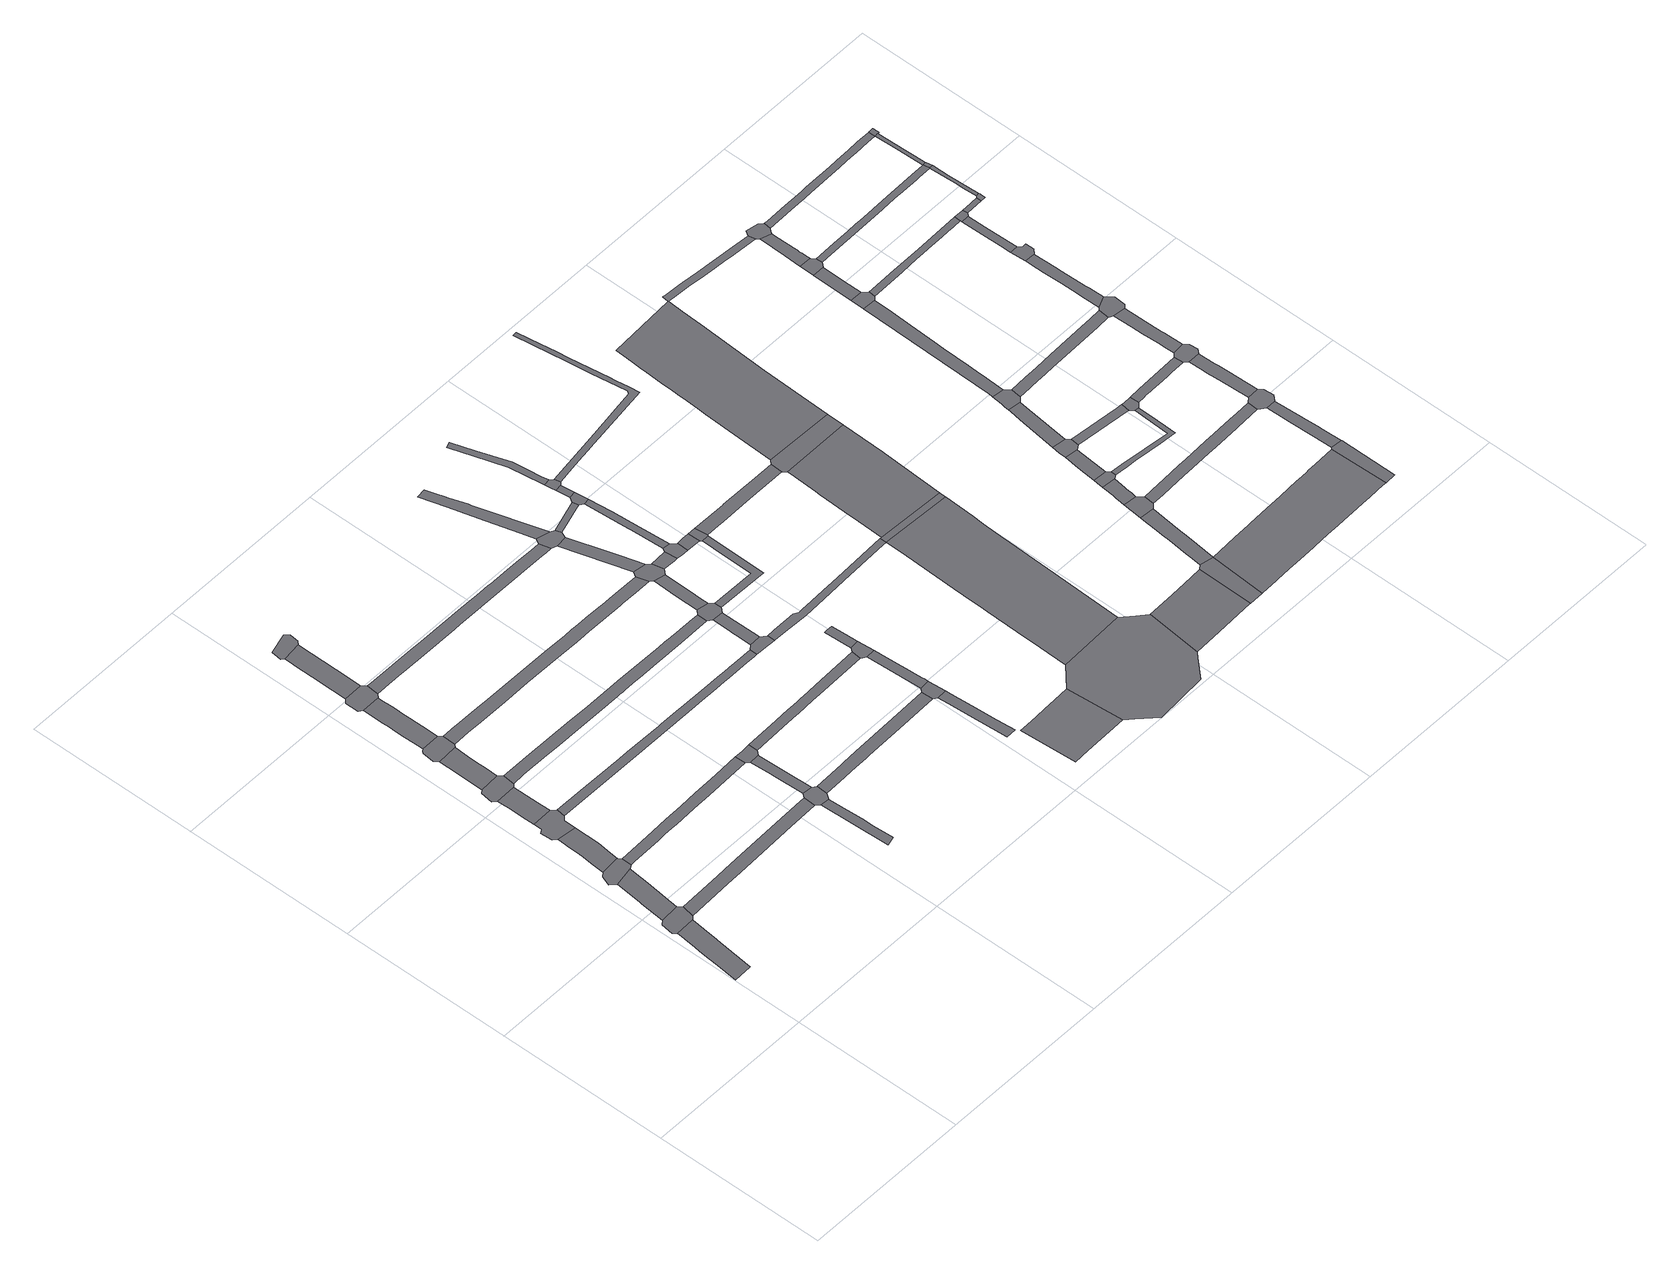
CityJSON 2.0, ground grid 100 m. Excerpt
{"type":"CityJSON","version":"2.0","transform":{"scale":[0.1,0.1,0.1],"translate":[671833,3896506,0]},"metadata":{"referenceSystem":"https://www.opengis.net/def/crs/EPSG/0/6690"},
"CityObjects":{
"road1":{"type":"Road","attributes":{"function":"9","usage":"9","RoadStructureAttribute.widthType":"2","RoadStructureAttribute.width":11.2,"RoadStructureAttribute.sectionType":"1"},"geometry":[{"type":"MultiSurface","lod":"1","boundaries":[[[0,1,2,3,4,5,6,7,8,9,10,11,12,13,14,15]]]}]},
"road2":{"type":"Road","attributes":{"function":"9","usage":"9","RoadStructureAttribute.widthType":"9","RoadStructureAttribute.width":-9999,"RoadStructureAttribute.sectionType":"9"},"geometry":[{"type":"MultiSurface","lod":"1","boundaries":[[[16,17,18,19,20,4,3,21]]]}]},
"road3":{"type":"Road","attributes":{"function":"9","usage":"9","RoadStructureAttribute.widthType":"2","RoadStructureAttribute.width":11.2,"RoadStructureAttribute.sectionType":"1"},"geometry":[{"type":"MultiSurface","lod":"1","boundaries":[[[22,23,24,18,17,25,26,27]]]}]},
"road4":{"type":"Road","attributes":{"function":"9","usage":"9","RoadStructureAttribute.widthType":"9","RoadStructureAttribute.width":-9999,"RoadStructureAttribute.sectionType":"9"},"geometry":[{"type":"MultiSurface","lod":"1","boundaries":[[[28,29,30,31,22,27,32,33]]]}]},
"road5":{"type":"Road","attributes":{"function":"9","usage":"9","RoadStructureAttribute.widthType":"2","RoadStructureAttribute.width":11.2,"RoadStructureAttribute.sectionType":"1"},"geometry":[{"type":"MultiSurface","lod":"1","boundaries":[[[34,35,36,37,38,39,40,41,42,43,29,28]]]}]},
"road6":{"type":"Road","attributes":{"function":"9","usage":"9","RoadStructureAttribute.widthType":"9","RoadStructureAttribute.width":-9999,"RoadStructureAttribute.sectionType":"9"},"geometry":[{"type":"MultiSurface","lod":"1","boundaries":[[[44,45,46,47,37,36,48,49,50,51]]]}]},
"road7":{"type":"Road","attributes":{"function":"9","usage":"9","RoadStructureAttribute.widthType":"2","RoadStructureAttribute.width":11.2,"RoadStructureAttribute.sectionType":"1"},"geometry":[{"type":"MultiSurface","lod":"1","boundaries":[[[52,53,54,55,56,57,58,44,51]]]}]},
"road8":{"type":"Road","attributes":{"function":"9","usage":"9","RoadStructureAttribute.widthType":"9","RoadStructureAttribute.width":-9999,"RoadStructureAttribute.sectionType":"9"},"geometry":[{"type":"MultiSurface","lod":"1","boundaries":[[[59,54,53,60,61,62,63,64]]]}]},
"road9":{"type":"Road","attributes":{"function":"9","usage":"9","RoadStructureAttribute.widthType":"2","RoadStructureAttribute.width":11.2,"RoadStructureAttribute.sectionType":"1"},"geometry":[{"type":"MultiSurface","lod":"1","boundaries":[[[65,66,67,68,69,70,71,72,63,62]]]}]},
"road10":{"type":"Road","attributes":{"function":"9","usage":"9","RoadStructureAttribute.widthType":"2","RoadStructureAttribute.width":6.64,"RoadStructureAttribute.sectionType":"1"},"geometry":[{"type":"MultiSurface","lod":"1","boundaries":[[[73,74,75,76,77,78,16,21,79,80,81,82,83,84,85]]]}]},
"road11":{"type":"Road","attributes":{"function":"9","usage":"9","RoadStructureAttribute.widthType":"9","RoadStructureAttribute.width":-9999,"RoadStructureAttribute.sectionType":"9"},"geometry":[{"type":"MultiSurface","lod":"1","boundaries":[[[86,87,88,89,90,91,71,70,92]]]}]},
"road12":{"type":"Road","attributes":{"function":"9","usage":"9","RoadStructureAttribute.widthType":"2","RoadStructureAttribute.width":11.2,"RoadStructureAttribute.sectionType":"1"},"geometry":[{"type":"MultiSurface","lod":"1","boundaries":[[[93,94,95,96,97,98,99,88,87,100,101,102,103,104,105,106]]]}]},
"road13":{"type":"Road","attributes":{"function":"9","usage":"9","RoadStructureAttribute.widthType":"3","RoadStructureAttribute.width":5.62,"RoadStructureAttribute.sectionType":"1"},"geometry":[{"type":"MultiSurface","lod":"1","boundaries":[[[32,107,108,109,110,111,112,113,114,115,116,117,118,119,120,121,122,33]]]}]},
"road14":{"type":"Road","attributes":{"function":"9","usage":"9","RoadStructureAttribute.widthType":"9","RoadStructureAttribute.width":-9999,"RoadStructureAttribute.sectionType":"9"},"geometry":[{"type":"MultiSurface","lod":"1","boundaries":[[[123,124,125,126,127,128,93,106]]]}]},
"road15":{"type":"Road","attributes":{"function":"9","usage":"9","RoadStructureAttribute.widthType":"2","RoadStructureAttribute.width":11.2,"RoadStructureAttribute.sectionType":"1"},"geometry":[{"type":"MultiSurface","lod":"1","boundaries":[[[129,130,131,132,126,125,133,134,135,136]]]}]},
"road16":{"type":"Road","attributes":{"function":"9","usage":"9","RoadStructureAttribute.widthType":"9","RoadStructureAttribute.width":-9999,"RoadStructureAttribute.sectionType":"9"},"geometry":[{"type":"MultiSurface","lod":"1","boundaries":[[[137,138,139,136,135,140,141]]]}]},
"road17":{"type":"Road","attributes":{"function":"9","usage":"9","RoadStructureAttribute.widthType":"3","RoadStructureAttribute.width":5.06,"RoadStructureAttribute.sectionType":"1"},"geometry":[{"type":"MultiSurface","lod":"1","boundaries":[[[142,143,144,145,146,147,148,149]]]}]},
"road18":{"type":"Road","attributes":{"function":"9","usage":"9","RoadStructureAttribute.widthType":"9","RoadStructureAttribute.width":-9999,"RoadStructureAttribute.sectionType":"9"},"geometry":[{"type":"MultiSurface","lod":"1","boundaries":[[[150,151,85,84,148,147,152,153]]]}]},
"road19":{"type":"Road","attributes":{"function":"9","usage":"9","RoadStructureAttribute.widthType":"3","RoadStructureAttribute.width":4.56,"RoadStructureAttribute.sectionType":"1"},"geometry":[{"type":"MultiSurface","lod":"1","boundaries":[[[154,155,156,157,158,159,160,161,162,163,164,165,166,167,168,50,49,169,170,171,172,173,174,175,176,177,178,179]]]}]},
"road20":{"type":"Road","attributes":{"function":"9","usage":"9","RoadStructureAttribute.widthType":"3","RoadStructureAttribute.width":5.06,"RoadStructureAttribute.sectionType":"1"},"geometry":[{"type":"MultiSurface","lod":"1","boundaries":[[[180,181,182,151,150,183,184]]]}]},
"road21":{"type":"Road","attributes":{"function":"9","usage":"9","RoadStructureAttribute.widthType":"9","RoadStructureAttribute.width":-9999,"RoadStructureAttribute.sectionType":"9"},"geometry":[{"type":"MultiSurface","lod":"1","boundaries":[[[184,185,186,187,116,115,180]]]}]},
"road22":{"type":"Road","attributes":{"function":"9","usage":"9","RoadStructureAttribute.widthType":"2","RoadStructureAttribute.width":6.29,"RoadStructureAttribute.sectionType":"1"},"geometry":[{"type":"MultiSurface","lod":"1","boundaries":[[[188,189,190,191,192,193,194,195,196,197,198,199,200,61,60,201,202,203,204,205,206,207,208,209,210,211,212,213,214,215,216,217]]]}]},
"road23":{"type":"Road","attributes":{"function":"9","usage":"9","RoadStructureAttribute.widthType":"2","RoadStructureAttribute.width":6.93,"RoadStructureAttribute.sectionType":"1"},"geometry":[{"type":"MultiSurface","lod":"1","boundaries":[[[218,219,220,221,222,223,224,225,226,227,228,229,230,231,232,233,86,92,234,235,236,237,238,239,240,241,242,243,244,245,246,247,248,249]]]}]},
"road24":{"type":"Road","attributes":{"function":"9","usage":"9","RoadStructureAttribute.widthType":"2","RoadStructureAttribute.width":6.49,"RoadStructureAttribute.sectionType":"1"},"geometry":[{"type":"MultiSurface","lod":"1","boundaries":[[[250,251,252,253,254,255,256,257,258,259,260,261,262,263,124,123,264,265,266,267,268,269,270,271,272,273]]]}]},
"road25":{"type":"Road","attributes":{"function":"9","usage":"9","RoadStructureAttribute.widthType":"2","RoadStructureAttribute.width":6.16,"RoadStructureAttribute.sectionType":"1"},"geometry":[{"type":"MultiSurface","lod":"1","boundaries":[[[152,274,275,276,277,278,279,280,281,282,283,284,285,153]]]}]},
"road26":{"type":"Road","attributes":{"function":"9","usage":"9","RoadStructureAttribute.widthType":"3","RoadStructureAttribute.width":5.62,"RoadStructureAttribute.sectionType":"1"},"geometry":[{"type":"MultiSurface","lod":"1","boundaries":[[[286,287,288,289,290,291,292,293,186,185,294,295,296,297,298,299,300]]]}]},
"road27":{"type":"Road","attributes":{"function":"9","usage":"9","RoadStructureAttribute.widthType":"9","RoadStructureAttribute.width":-9999,"RoadStructureAttribute.sectionType":"9"},"geometry":[{"type":"MultiSurface","lod":"1","boundaries":[[[301,154,179,302,303,304,305,306]]]}]},
"road28":{"type":"Road","attributes":{"function":"9","usage":"9","RoadStructureAttribute.widthType":"3","RoadStructureAttribute.width":5.56,"RoadStructureAttribute.sectionType":"1"},"geometry":[{"type":"MultiSurface","lod":"1","boundaries":[[[307,308,309,310,311,312,313,314,315,316]]]}]},
"road29":{"type":"Road","attributes":{"function":"9","usage":"9","RoadStructureAttribute.widthType":"2","RoadStructureAttribute.width":6.55,"RoadStructureAttribute.sectionType":"1"},"geometry":[{"type":"MultiSurface","lod":"1","boundaries":[[[317,318,319,320,321,322,301,306]]]}]},
"road30":{"type":"Road","attributes":{"function":"9","usage":"9","RoadStructureAttribute.widthType":"9","RoadStructureAttribute.width":-9999,"RoadStructureAttribute.sectionType":"9"},"geometry":[{"type":"MultiSurface","lod":"1","boundaries":[[[315,323,324,281,280,316]]]}]},
"road31":{"type":"Road","attributes":{"function":"9","usage":"9","RoadStructureAttribute.widthType":"9","RoadStructureAttribute.width":-9999,"RoadStructureAttribute.sectionType":"9"},"geometry":[{"type":"MultiSurface","lod":"1","boundaries":[[[216,319,318,325,326,327,328,217]]]}]},
"road32":{"type":"Road","attributes":{"function":"9","usage":"9","RoadStructureAttribute.widthType":"3","RoadStructureAttribute.width":5.56,"RoadStructureAttribute.sectionType":"1"},"geometry":[{"type":"MultiSurface","lod":"1","boundaries":[[[329,324,323,330,331,332,333,334,335,336]]]}]},
"road33":{"type":"Road","attributes":{"function":"9","usage":"9","RoadStructureAttribute.widthType":"2","RoadStructureAttribute.width":6.55,"RoadStructureAttribute.sectionType":"1"},"geometry":[{"type":"MultiSurface","lod":"1","boundaries":[[[337,338,339,340,328,327,341,342,343]]]}]},
"road34":{"type":"Road","attributes":{"function":"9","usage":"1","RoadStructureAttribute.widthType":"1","RoadStructureAttribute.width":34.1,"RoadStructureAttribute.sectionType":"1"},"geometry":[{"type":"MultiSurface","lod":"1","boundaries":[[[344,345,346,347,348,349,350,351,352]]]}]},
"road35":{"type":"Road","attributes":{"function":"9","usage":"9","RoadStructureAttribute.widthType":"9","RoadStructureAttribute.width":-9999,"RoadStructureAttribute.sectionType":"9"},"geometry":[{"type":"MultiSurface","lod":"1","boundaries":[[[335,353,354,300,299,336]]]}]},
"road36":{"type":"Road","attributes":{"function":"9","usage":"9","RoadStructureAttribute.widthType":"9","RoadStructureAttribute.width":-9999,"RoadStructureAttribute.sectionType":"9"},"geometry":[{"type":"MultiSurface","lod":"1","boundaries":[[[355,356,357,358,249,248,337,343]]]}]},
"road37":{"type":"Road","attributes":{"function":"9","usage":"9","RoadStructureAttribute.widthType":"9","RoadStructureAttribute.width":-9999,"RoadStructureAttribute.sectionType":"9"},"geometry":[{"type":"MultiSurface","lod":"1","boundaries":[[[359,360,361,250,273,362,363,364,365]]]}]},
"road38":{"type":"Road","attributes":{"function":"9","usage":"9","RoadStructureAttribute.widthType":"3","RoadStructureAttribute.width":5.56,"RoadStructureAttribute.sectionType":"1"},"geometry":[{"type":"MultiSurface","lod":"1","boundaries":[[[366,367,368,369,370,354,353]]]}]},
"road39":{"type":"Road","attributes":{"function":"9","usage":"9","RoadStructureAttribute.widthType":"2","RoadStructureAttribute.width":6.55,"RoadStructureAttribute.sectionType":"1"},"geometry":[{"type":"MultiSurface","lod":"1","boundaries":[[[358,357,371,372,363,362]]]}]},
"road40":{"type":"Road","attributes":{"function":"9","usage":"9","RoadStructureAttribute.widthType":"2","RoadStructureAttribute.width":6.55,"RoadStructureAttribute.sectionType":"1"},"geometry":[{"type":"MultiSurface","lod":"1","boundaries":[[[360,373,374,375,376,377,378,379,380,381,382,383,361]]]}]},
"road41":{"type":"Road","attributes":{"function":"9","usage":"9","RoadStructureAttribute.widthType":"2","RoadStructureAttribute.width":6.63,"RoadStructureAttribute.sectionType":"1"},"geometry":[{"type":"MultiSurface","lod":"1","boundaries":[[[384,385,386,356,355]]]}]},
"road42":{"type":"Road","attributes":{"function":"9","usage":"9","RoadStructureAttribute.widthType":"4","RoadStructureAttribute.width":3.98,"RoadStructureAttribute.sectionType":"1"},"geometry":[{"type":"MultiSurface","lod":"1","boundaries":[[[387,388,389,390,326,325,391,392,393,394]]]}]},
"road43":{"type":"Road","attributes":{"function":"9","usage":"9","RoadStructureAttribute.widthType":"4","RoadStructureAttribute.width":2.88,"RoadStructureAttribute.sectionType":"1"},"geometry":[{"type":"MultiSurface","lod":"1","boundaries":[[[395,396,359,365]]]}]},
"road44":{"type":"Road","attributes":{"function":"9","usage":"9","RoadStructureAttribute.widthType":"9","RoadStructureAttribute.width":-9999,"RoadStructureAttribute.sectionType":"9"},"geometry":[{"type":"MultiSurface","lod":"1","boundaries":[[[397,398,399,400,401,386,385]]]}]},
"road45":{"type":"Road","attributes":{"function":"9","usage":"9","RoadStructureAttribute.widthType":"4","RoadStructureAttribute.width":3.7,"RoadStructureAttribute.sectionType":"1"},"geometry":[{"type":"MultiSurface","lod":"1","boundaries":[[[402,403,404,405,401,400,406,407,408]]]}]},
"road46":{"type":"Road","attributes":{"function":"9","usage":"9","RoadStructureAttribute.widthType":"3","RoadStructureAttribute.width":4.56,"RoadStructureAttribute.sectionType":"1"},"geometry":[{"type":"MultiSurface","lod":"1","boundaries":[[[409,410,411,412,413,414,415,416,417,418,419,420,421,422,423,424,425,426,305,304]]]}]},
"road47":{"type":"Road","attributes":{"function":"9","usage":"9","RoadStructureAttribute.widthType":"2","RoadStructureAttribute.width":6.63,"RoadStructureAttribute.sectionType":"1"},"geometry":[{"type":"MultiSurface","lod":"1","boundaries":[[[398,427,428,429,430,399]]]}]},
"road48":{"type":"Road","attributes":{"function":"9","usage":"9","RoadStructureAttribute.widthType":"9","RoadStructureAttribute.width":-9999,"RoadStructureAttribute.sectionType":"9"},"geometry":[{"type":"MultiSurface","lod":"1","boundaries":[[[395,402,408,431,432,396]]]}]},
"road49":{"type":"Road","attributes":{"function":"9","usage":"9","RoadStructureAttribute.widthType":"4","RoadStructureAttribute.width":3.7,"RoadStructureAttribute.sectionType":"1"},"geometry":[{"type":"MultiSurface","lod":"1","boundaries":[[[432,431,433,434]]]}]},
"road50":{"type":"Road","attributes":{"function":"9","usage":"9","RoadStructureAttribute.widthType":"9","RoadStructureAttribute.width":-9999,"RoadStructureAttribute.sectionType":"9"},"geometry":[{"type":"MultiSurface","lod":"1","boundaries":[[[429,428,394,393,435,436,437]]]}]},
"road51":{"type":"Road","attributes":{"function":"9","usage":"9","RoadStructureAttribute.widthType":"9","RoadStructureAttribute.width":-9999,"RoadStructureAttribute.sectionType":"9"},"geometry":[{"type":"MultiSurface","lod":"1","boundaries":[[[438,439,434,433,440,441,442]]]}]},
"road52":{"type":"Road","attributes":{"function":"9","usage":"9","RoadStructureAttribute.widthType":"4","RoadStructureAttribute.width":3.7,"RoadStructureAttribute.sectionType":"1"},"geometry":[{"type":"MultiSurface","lod":"1","boundaries":[[[443,444,445,446,438,442,447,448,449,450,451,452,453]]]}]},
"road53":{"type":"Road","attributes":{"function":"9","usage":"9","RoadStructureAttribute.widthType":"9","RoadStructureAttribute.width":-9999,"RoadStructureAttribute.sectionType":"9"},"geometry":[{"type":"MultiSurface","lod":"1","boundaries":[[[454,455,456,344,352,457,458,459,460,461,462]]]}]},
"road54":{"type":"Road","attributes":{"function":"9","usage":"9","RoadStructureAttribute.widthType":"2","RoadStructureAttribute.width":6.63,"RoadStructureAttribute.sectionType":"1"},"geometry":[{"type":"MultiSurface","lod":"1","boundaries":[[[436,463,464,465,466,467,468,469,470,471,437]]]}]},
"road55":{"type":"Road","attributes":{"function":"1","usage":"2","RoadStructureAttribute.widthType":"1","RoadStructureAttribute.width":39.1,"RoadStructureAttribute.sectionType":"7"},"geometry":[{"type":"MultiSurface","lod":"1","boundaries":[[[416,472,473,474,475,476,477,478,479,480,481,456,455,482,483,484,485,486,487]]]}]},
"road56":{"type":"Road","attributes":{"function":"9","usage":"9","RoadStructureAttribute.widthType":"4","RoadStructureAttribute.width":3.12,"RoadStructureAttribute.sectionType":"1"},"geometry":[{"type":"MultiSurface","lod":"1","boundaries":[[[488,489,490,491,492,493,494,495,496,497,498,499,500,501,502,503,504,505,506,507,508,441,440]]]}]},
"road57":{"type":"Road","attributes":{"function":"9","usage":"9","RoadStructureAttribute.widthType":"9","RoadStructureAttribute.width":-9999,"RoadStructureAttribute.sectionType":"9"},"geometry":[{"type":"MultiSurface","lod":"1","boundaries":[[[417,416,487,509,510,511]]]}]},
"road58":{"type":"Road","attributes":{"function":"9","usage":"1","RoadStructureAttribute.widthType":"1","RoadStructureAttribute.width":34.1,"RoadStructureAttribute.sectionType":"1"},"geometry":[{"type":"MultiSurface","lod":"1","boundaries":[[[461,512,513,514,515,516,517,462]]]}]},
"road59":{"type":"Road","attributes":{"function":"3","usage":"2","RoadStructureAttribute.widthType":"1","RoadStructureAttribute.width":39.1,"RoadStructureAttribute.sectionType":"1"},"geometry":[{"type":"MultiSurface","lod":"1","boundaries":[[[518,519,520,521,522,523,510,509,524,525,526,527]]]}]},
"road60":{"type":"Road","attributes":{"function":"9","usage":"9","RoadStructureAttribute.widthType":"9","RoadStructureAttribute.width":-9999,"RoadStructureAttribute.sectionType":"9"},"geometry":[{"type":"MultiSurface","lod":"1","boundaries":[[[526,528,529,467,466,527]]]}]},
"road61":{"type":"Road","attributes":{"function":"9","usage":"9","RoadStructureAttribute.widthType":"9","RoadStructureAttribute.width":-9999,"RoadStructureAttribute.sectionType":"9"},"geometry":[{"type":"MultiSurface","lod":"1","boundaries":[[[514,530,531,532,515]]]}]},
"road62":{"type":"Road","attributes":{"function":"9","usage":"9","RoadStructureAttribute.widthType":"2","RoadStructureAttribute.width":10.77,"RoadStructureAttribute.sectionType":"1"},"geometry":[{"type":"MultiSurface","lod":"1","boundaries":[[[533,534,535,536,537,538,539,532,531,540,541,542,543]]]}]},
"road63":{"type":"Road","attributes":{"function":"3","usage":"2","RoadStructureAttribute.widthType":"1","RoadStructureAttribute.width":39.1,"RoadStructureAttribute.sectionType":"1"},"geometry":[{"type":"MultiSurface","lod":"1","boundaries":[[[544,545,546,547,548,549,550,551,552,553,554,555,529,528,556,557,558,559,560]]]}]},
"road64":{"type":"Road","attributes":{"function":"9","usage":"9","RoadStructureAttribute.widthType":"9","RoadStructureAttribute.width":-9999,"RoadStructureAttribute.sectionType":"9"},"geometry":[{"type":"MultiSurface","lod":"1","boundaries":[[[561,533,543,562,563,564]]]}]},
"road65":{"type":"Road","attributes":{"function":"9","usage":"9","RoadStructureAttribute.widthType":"2","RoadStructureAttribute.width":10.77,"RoadStructureAttribute.sectionType":"1"},"geometry":[{"type":"MultiSurface","lod":"1","boundaries":[[[565,566,561,564,567,568,569,570,571]]]}]},
"road66":{"type":"Road","attributes":{"function":"9","usage":"9","RoadStructureAttribute.widthType":"9","RoadStructureAttribute.width":-9999,"RoadStructureAttribute.sectionType":"9"},"geometry":[{"type":"MultiSurface","lod":"1","boundaries":[[[570,572,573,574,575,576,571]]]}]},
"road67":{"type":"Road","attributes":{"function":"9","usage":"9","RoadStructureAttribute.widthType":"2","RoadStructureAttribute.width":10.77,"RoadStructureAttribute.sectionType":"1"},"geometry":[{"type":"MultiSurface","lod":"1","boundaries":[[[577,578,579,580,575,574]]]}]},
"road68":{"type":"Road","attributes":{"function":"9","usage":"9","RoadStructureAttribute.widthType":"9","RoadStructureAttribute.width":-9999,"RoadStructureAttribute.sectionType":"9"},"geometry":[{"type":"MultiSurface","lod":"1","boundaries":[[[581,582,578,577,583,584,585]]]}]},
"road69":{"type":"Road","attributes":{"function":"9","usage":"1","RoadStructureAttribute.widthType":"1","RoadStructureAttribute.width":34.1,"RoadStructureAttribute.sectionType":"1"},"geometry":[{"type":"MultiSurface","lod":"1","boundaries":[[[586,587,588,589,590,591,592,593,594,595,596,597,531,530,598,599,600,601,602,603,604,605,606,607,608,609,610,611,612,613,614]]]}]},
"road70":{"type":"Road","attributes":{"function":"9","usage":"9","RoadStructureAttribute.widthType":"2","RoadStructureAttribute.width":10.77,"RoadStructureAttribute.sectionType":"1"},"geometry":[{"type":"MultiSurface","lod":"1","boundaries":[[[615,616,617,618,619,620,581,585]]]}]},
"road71":{"type":"Road","attributes":{"function":"9","usage":"9","RoadStructureAttribute.widthType":"4","RoadStructureAttribute.width":2.6,"RoadStructureAttribute.sectionType":"1"},"geometry":[{"type":"MultiSurface","lod":"1","boundaries":[[[572,621,622,623,624,625,626,627,628,629,630,631,632,573]]]}]},
"road72":{"type":"Road","attributes":{"function":"9","usage":"9","RoadStructureAttribute.widthType":"9","RoadStructureAttribute.width":-9999,"RoadStructureAttribute.sectionType":"9"},"geometry":[{"type":"MultiSurface","lod":"1","boundaries":[[[633,634,635,636,617,616,637,638]]]}]},
"road73":{"type":"Road","attributes":{"function":"9","usage":"9","RoadStructureAttribute.widthType":"3","RoadStructureAttribute.width":4.75,"RoadStructureAttribute.sectionType":"1"},"geometry":[{"type":"MultiSurface","lod":"1","boundaries":[[[583,639,640,641,584]]]}]},
"road74":{"type":"Road","attributes":{"function":"9","usage":"9","RoadStructureAttribute.widthType":"3","RoadStructureAttribute.width":5.75,"RoadStructureAttribute.sectionType":"1"},"geometry":[{"type":"MultiSurface","lod":"1","boundaries":[[[642,643,644,645,646,647,648,649,650,651,652,653,654,655,656,657,658,659,660,661,662,563,562]]]}]},
"road75":{"type":"Road","attributes":{"function":"9","usage":"9","RoadStructureAttribute.widthType":"2","RoadStructureAttribute.width":10.77,"RoadStructureAttribute.sectionType":"1"},"geometry":[{"type":"MultiSurface","lod":"1","boundaries":[[[663,664,665,666,667,668,669,670,671,672,673,674,634,633]]]}]},
"road76":{"type":"Road","attributes":{"function":"9","usage":"9","RoadStructureAttribute.widthType":"4","RoadStructureAttribute.width":3.79,"RoadStructureAttribute.sectionType":"1"},"geometry":[{"type":"MultiSurface","lod":"1","boundaries":[[[675,676,677,678,679,680,681,682,683,684,685,686,687,688,689,690,560]]]}]},
"road77":{"type":"Road","attributes":{"function":"9","usage":"9","RoadStructureAttribute.widthType":"9","RoadStructureAttribute.width":-9999,"RoadStructureAttribute.sectionType":"9"},"geometry":[{"type":"MultiSurface","lod":"1","boundaries":[[[691,640,639,692,629,628,693,694]]]}]},
"road78":{"type":"Road","attributes":{"function":"9","usage":"9","RoadStructureAttribute.widthType":"9","RoadStructureAttribute.width":-9999,"RoadStructureAttribute.sectionType":"9"},"geometry":[{"type":"MultiSurface","lod":"1","boundaries":[[[672,671,695,696,697,698,699]]]}]},
"road79":{"type":"Road","attributes":{"function":"9","usage":"9","RoadStructureAttribute.widthType":"2","RoadStructureAttribute.width":10.77,"RoadStructureAttribute.sectionType":"1"},"geometry":[{"type":"MultiSurface","lod":"1","boundaries":[[[698,700,701,702,703,699]]]}]},
"road80":{"type":"Road","attributes":{"function":"9","usage":"9","RoadStructureAttribute.widthType":"9","RoadStructureAttribute.width":-9999,"RoadStructureAttribute.sectionType":"9"},"geometry":[{"type":"MultiSurface","lod":"1","boundaries":[[[704,705,706,586,614]]]}]},
"road81":{"type":"Road","attributes":{"function":"9","usage":"9","RoadStructureAttribute.widthType":"2","RoadStructureAttribute.width":6.47,"RoadStructureAttribute.sectionType":"1"},"geometry":[{"type":"MultiSurface","lod":"1","boundaries":[[[637,707,708,709,710,711,712,713,714,715,716,717,718,719,638]]]}]},
"road82":{"type":"Road","attributes":{"function":"9","usage":"9","RoadStructureAttribute.widthType":"9","RoadStructureAttribute.width":-9999,"RoadStructureAttribute.sectionType":"1"},"geometry":[{"type":"MultiSurface","lod":"1","boundaries":[[[720,721,702,701,722,723,724]]]}]},
"road83":{"type":"Road","attributes":{"function":"9","usage":"9","RoadStructureAttribute.widthType":"3","RoadStructureAttribute.width":4.75,"RoadStructureAttribute.sectionType":"1"},"geometry":[{"type":"MultiSurface","lod":"1","boundaries":[[[693,725,726,727,728,729,730,731,732,733,734,694]]]}]},
"road84":{"type":"Road","attributes":{"function":"9","usage":"9","RoadStructureAttribute.widthType":"2","RoadStructureAttribute.width":10.77,"RoadStructureAttribute.sectionType":"9"},"geometry":[{"type":"MultiSurface","lod":"1","boundaries":[[[735,736,737,738,739,740,741,742,743,744,720,724]]]}]},
"road85":{"type":"Road","attributes":{"function":"9","usage":"9","RoadStructureAttribute.widthType":"2","RoadStructureAttribute.width":6.43,"RoadStructureAttribute.sectionType":"1"},"geometry":[{"type":"MultiSurface","lod":"1","boundaries":[[[705,745,746,747,748,749,750,751,752,753,754,755,706]]]}]},
"road86":{"type":"Road","attributes":{"function":"9","usage":"9","RoadStructureAttribute.widthType":"9","RoadStructureAttribute.width":-9999,"RoadStructureAttribute.sectionType":"9"},"geometry":[{"type":"MultiSurface","lod":"1","boundaries":[[[756,757,683,682,743,742,758,759,760]]]}]},
"road87":{"type":"Road","attributes":{"function":"9","usage":"9","RoadStructureAttribute.widthType":"9","RoadStructureAttribute.width":-9999,"RoadStructureAttribute.sectionType":"9"},"geometry":[{"type":"MultiSurface","lod":"1","boundaries":[[[761,762,763,652,651,753,752,764]]]}]},
"road88":{"type":"Road","attributes":{"function":"9","usage":"9","RoadStructureAttribute.widthType":"2","RoadStructureAttribute.width":6.43,"RoadStructureAttribute.sectionType":"1"},"geometry":[{"type":"MultiSurface","lod":"1","boundaries":[[[762,765,766,767,768,769,770,771,772,763]]]}]},
"road89":{"type":"Road","attributes":{"function":"9","usage":"9","RoadStructureAttribute.widthType":"9","RoadStructureAttribute.width":-9999,"RoadStructureAttribute.sectionType":"9"},"geometry":[{"type":"MultiSurface","lod":"1","boundaries":[[[773,774,733,732,769,768,775,776]]]}]},
"road90":{"type":"Road","attributes":{"function":"9","usage":"9","RoadStructureAttribute.widthType":"4","RoadStructureAttribute.width":3.3,"RoadStructureAttribute.sectionType":"1"},"geometry":[{"type":"MultiSurface","lod":"1","boundaries":[[[777,778,779,696,695,780,781,782,783,784,785,786,787,788,789]]]}]},
"road91":{"type":"Road","attributes":{"function":"9","usage":"9","RoadStructureAttribute.widthType":"2","RoadStructureAttribute.width":6.43,"RoadStructureAttribute.sectionType":"1"},"geometry":[{"type":"MultiSurface","lod":"1","boundaries":[[[790,791,792,793,794,774,773,795,796,797,798,799]]]}]},
"road92":{"type":"Road","attributes":{"function":"9","usage":"9","RoadStructureAttribute.widthType":"9","RoadStructureAttribute.width":-9999,"RoadStructureAttribute.sectionType":"9"},"geometry":[{"type":"MultiSurface","lod":"1","boundaries":[[[713,790,799,800,801,802,803,714]]]}]},
"road93":{"type":"Road","attributes":{"function":"9","usage":"9","RoadStructureAttribute.widthType":"3","RoadStructureAttribute.width":4.96,"RoadStructureAttribute.sectionType":"1"},"geometry":[{"type":"MultiSurface","lod":"1","boundaries":[[[804,805,806,807,808,809,810,811,812,813,814,803,802]]]}]},
"road94":{"type":"Road","attributes":{"function":"9","usage":"9","RoadStructureAttribute.widthType":"4","RoadStructureAttribute.width":3.7,"RoadStructureAttribute.sectionType":"1"},"geometry":[{"type":"MultiSurface","lod":"1","boundaries":[[[815,816,817,818,819,820,821,822,823,824,723,722,825,826,827,828,829,830,831,832,833]]]}]},
"road95":{"type":"Road","attributes":{"function":"9","usage":"9","RoadStructureAttribute.widthType":"9","RoadStructureAttribute.width":-9999,"RoadStructureAttribute.sectionType":"9"},"geometry":[{"type":"MultiSurface","lod":"1","boundaries":[[[809,808,834,835,836,837,838]]]}]},
"road96":{"type":"Road","attributes":{"function":"9","usage":"9","RoadStructureAttribute.widthType":"3","RoadStructureAttribute.width":4.05,"RoadStructureAttribute.sectionType":"1"},"geometry":[{"type":"MultiSurface","lod":"1","boundaries":[[[759,839,840,841,842,843,844,845,846,847,848,849,850,851,852,853,854,855,856,857,858,859,860,760]]]}]},
"road97":{"type":"Road","attributes":{"function":"9","usage":"9","RoadStructureAttribute.widthType":"3","RoadStructureAttribute.width":4.96,"RoadStructureAttribute.sectionType":"1"},"geometry":[{"type":"MultiSurface","lod":"1","boundaries":[[[861,862,863,864,838,837,865,866]]]}]},
"road98":{"type":"Road","attributes":{"function":"9","usage":"9","RoadStructureAttribute.widthType":"9","RoadStructureAttribute.width":-9999,"RoadStructureAttribute.sectionType":"9"},"geometry":[{"type":"MultiSurface","lod":"1","boundaries":[[[789,788,867,861,866,868,869]]]}]},
"road99":{"type":"Road","attributes":{"function":"9","usage":"9","RoadStructureAttribute.widthType":"4","RoadStructureAttribute.width":3.3,"RoadStructureAttribute.sectionType":"1"},"geometry":[{"type":"MultiSurface","lod":"1","boundaries":[[[868,870,871,872,873,874,869]]]}]},
"road100":{"type":"Road","attributes":{"function":"9","usage":"9","RoadStructureAttribute.widthType":"9","RoadStructureAttribute.width":-9999,"RoadStructureAttribute.sectionType":"9"},"geometry":[{"type":"MultiSurface","lod":"1","boundaries":[[[871,870,875,876,877,878,879]]]}]},
"road101":{"type":"Road","attributes":{"function":"9","usage":"9","RoadStructureAttribute.widthType":"4","RoadStructureAttribute.width":1.76,"RoadStructureAttribute.sectionType":"1"},"geometry":[{"type":"MultiSurface","lod":"1","boundaries":[[[878,880,881,815,882,883,884,879]]]}]},
"road102":{"type":"Road","attributes":{"function":"9","usage":"9","RoadStructureAttribute.widthType":"9","RoadStructureAttribute.width":-9999,"RoadStructureAttribute.sectionType":"9"},"geometry":[{"type":"MultiSurface","lod":"1","boundaries":[[[815,881,885,816]]]}]},
"road103":{"type":"Road","attributes":{"function":"9","usage":"9","RoadStructureAttribute.widthType":"4","RoadStructureAttribute.width":2.06,"RoadStructureAttribute.sectionType":"1"},"geometry":[{"type":"MultiSurface","lod":"1","boundaries":[[[816,885,886,887,888,889,850,890,891,892,893]]]}]},
"road104":{"type":"Road","attributes":{"function":"9","usage":"9","RoadStructureAttribute.widthType":"9","RoadStructureAttribute.width":-9999,"RoadStructureAttribute.sectionType":"9"},"geometry":[{"type":"MultiSurface","lod":"1","boundaries":[[[889,894,895,896,897,898,851,850]]]}]}
},
"vertices":[
[141,626,0],[144,650,0],[154,741,0],[163,820,0],[50,817,0],[48,801,0],[46,784,0],[45,768,0],[40,728,0],[39,713,0],[31,643,0],[29,626,0],[18,517,0],[10,440,0],[6,409,0],[117,412,0],
[194,910,0],[175,932,0],[65,927,0],[42,907,0],[31,835,0],[181,837,0],
[97,1241,0],[81,1084,0],[79,1071,0],[198,1139,0],[209,1238,0],[211,1261,0],
[221,1353,0],[108,1344,0],[87,1327,0],[66,1270,0],[235,1277,0],[237,1334,0],
[226,1403,0],[235,1488,0],[237,1636,0],[128,1647,0],[126,1600,0],[125,1583,0],[124,1564,0],[122,1506,0],[121,1482,0],[116,1425,0],
[124,1798,0],[124,1750,0],[100,1735,0],[106,1666,0],[238,1705,0],[261,1727,0],[267,1777,0],[243,1799,0],
[242,1881,0],[239,2030,0],[122,2027,0],[122,2011,0],[123,1944,0],[123,1881,0],[123,1846,0],
[98,2045,0],[257,2045,0],[263,2115,0],[243,2138,0],[128,2131,0],[107,2118,0],
[244,2177,0],[244,2227,0],[244,2250,0],[245,2298,0],[245,2327,0],[246,2410,0],[129,2405,0],[129,2351,0],
[1081,941,0],[859,933,0],[710,928,0],[595,924,0],[508,921,0],[455,919,0],[451,847,0],[545,851,0],[629,854,0],[886,864,0],[927,866,0],[1104,872,0],[1107,942,0],
[263,2501,0],[246,2521,0],[138,2519,0],[126,2509,0],[116,2499,0],[110,2428,0],[261,2424,0],
[137,2897,0],[137,2777,0],[137,2734,0],[137,2699,0],[137,2640,0],[138,2619,0],[138,2554,0],[246,2622,0],[245,2701,0],[245,2751,0],[245,2769,0],[245,2813,0],[244,2881,0],[244,2897,0],
[263,1278,0],[440,1283,0],[492,1285,0],[561,1287,0],[575,1287,0],[707,1291,0],[823,1295,0],[1016,1301,0],[1090,1303,0],[1088,1363,0],[944,1358,0],[903,1356,0],[785,1353,0],[678,1349,0],[564,1345,0],[424,1340,0],
[263,2918,0],[266,2989,0],[246,3012,0],[136,3009,0],[114,2991,0],[117,2913,0],
[138,3305,0],[138,3279,0],[137,3224,0],[137,3166,0],[247,3138,0],[248,3171,0],[249,3411,0],[139,3397,0],
[252,3507,0],[129,3474,0],[122,3412,0],[267,3431,0],[271,3484,0],
[1196,453,0],[1191,574,0],[1189,632,0],[1186,688,0],[1182,775,0],[1179,847,0],[1128,850,0],[1143,438,0],
[1181,960,0],[1127,964,0],[1200,879,0],[1203,943,0],
[1653,1767,0],[1564,1767,0],[1504,1768,0],[1470,1768,0],[1439,1768,0],[1303,1769,0],[1179,1770,0],[1142,1770,0],[1013,1771,0],[998,1771,0],[827,1773,0],[771,1773,0],[714,1773,0],[593,1774,0],[437,1775,0],[779,1725,0],[1136,1723,0],[1232,1723,0],[1236,1723,0],[1340,1723,0],[1357,1723,0],[1396,1724,0],[1479,1724,0],[1581,1724,0],[1637,1724,0],[1653,1724,0],
[1111,1285,0],[1117,1165,0],[1118,1139,0],[1173,1133,0],[1166,1288,0],
[1188,1312,0],[1188,1366,0],[1140,1364,0],
[1623,2106,0],[1506,2107,0],[1469,2107,0],[1449,2107,0],[1423,2108,0],[1382,2108,0],[1319,2108,0],[1084,2110,0],[1006,2110,0],[866,2111,0],[743,2112,0],[426,2114,0],[379,2114,0],[333,2047,0],[481,2047,0],[590,2046,0],[612,2046,0],[724,2046,0],[877,2045,0],[1011,2045,0],[1025,2045,0],[1050,2045,0],[1064,2045,0],[1141,2045,0],[1172,2045,0],[1242,2046,0],[1293,2046,0],[1470,2047,0],[1659,2048,0],[1658,2106,0],
[1503,2493,0],[1460,2493,0],[1409,2493,0],[1397,2493,0],[1288,2494,0],[1235,2495,0],[1188,2495,0],[1139,2495,0],[994,2496,0],[822,2497,0],[563,2499,0],[531,2500,0],[447,2500,0],[382,2501,0],[327,2501,0],[294,2501,0],[365,2427,0],[433,2427,0],[626,2426,0],[792,2426,0],[892,2425,0],[1033,2425,0],[1146,2424,0],[1202,2424,0],[1235,2424,0],[1273,2424,0],[1334,2424,0],[1462,2423,0],[1476,2423,0],[1573,2423,0],[1666,2422,0],[1646,2492,0],
[1498,2980,0],[1450,2980,0],[1360,2981,0],[1253,2982,0],[1201,2982,0],[1155,2982,0],[1138,2983,0],[1053,2983,0],[1005,2984,0],[944,2984,0],[808,2985,0],[656,2986,0],[601,2987,0],[295,2989,0],[316,2918,0],[368,2918,0],[438,2918,0],[453,2918,0],[599,2918,0],[818,2917,0],[861,2917,0],[1451,2916,0],[1480,2916,0],[1518,2916,0],
[1301,882,0],[1421,886,0],[1495,888,0],[1522,889,0],[1621,892,0],[1713,895,0],[1993,903,0],[1991,972,0],[1773,964,0],[1496,954,0],[1405,951,0],[1387,950,0],
[1771,1386,0],[1732,1384,0],[1596,1380,0],[1581,1379,0],[1551,1378,0],[1504,1377,0],[1485,1376,0],[1396,1373,0],[1385,1319,0],[1486,1322,0],[1498,1322,0],[1607,1326,0],[1658,1328,0],[1961,1338,0],[1966,1392,0],
[1680,1786,0],[1662,1724,0],[1702,1723,0],[1777,1721,0],[1778,1766,0],[1748,1790,0],
[2020,827,0],[2027,722,0],[2044,473,0],[2103,474,0],[2095,585,0],[2094,604,0],[2086,710,0],[2076,859,0],[2074,891,0],[2015,887,0],
[1746,1912,0],[1745,2027,0],[1683,2028,0],[1682,1926,0],[1681,1899,0],[1681,1859,0],
[2066,994,0],[2009,990,0],
[1769,2053,0],[1768,2093,0],[1747,2116,0],[1679,2129,0],
[2007,1021,0],[2065,1017,0],[2063,1036,0],[2055,1150,0],[2053,1184,0],[2046,1284,0],[2043,1320,0],[1990,1316,0],
[1684,2407,0],[1682,2299,0],[1682,2266,0],[1681,2247,0],[1747,2167,0],[1747,2224,0],[1749,2393,0],
[2467,464,0],[2375,461,0],[2301,458,0],[2238,456,0],[2167,454,0],[2120,452,0],[2139,120,0],[2237,124,0],[2493,132,0],
[2036,1419,0],[1983,1414,0],
[1775,2423,0],[1761,2490,0],[1740,2509,0],[1664,2519,0],
[1616,2978,0],[1594,2991,0],[1517,3011,0],[1548,2905,0],[1613,2913,0],[1620,2928,0],[1629,2948,0],
[2035,1439,0],[2032,1476,0],[2025,1576,0],[1995,1576,0],[1973,1575,0],
[1699,2641,0],[1680,2700,0],
[1474,3388,0],[1469,3404,0],[1437,3502,0],[1430,3523,0],[1415,3568,0],[1398,3622,0],[1345,3616,0],[1387,3469,0],[1444,3269,0],[1493,3095,0],[1509,3039,0],
[1847,2420,0],[1866,2420,0],[1861,2494,0],
[2031,2262,0],[2028,2091,0],[1972,2092,0],[1866,2093,0],[2071,2049,0],[2072,2146,0],[2075,2405,0],[2033,2405,0],
[1815,3002,0],[1808,3038,0],
[1897,2419,0],[1940,2418,0],[1942,2485,0],[1914,2510,0],[1873,2514,0],
[1840,2986,0],[1855,2774,0],[1857,2748,0],[1861,2687,0],[1901,2693,0],[1889,2858,0],[1873,2990,0],
[1803,1720,0],[1887,1718,0],[2000,1715,0],[2137,1720,0],[2289,1727,0],[2587,1739,0],[2603,1740,0],[2606,1740,0],[2605,1777,0],[2516,1773,0],[2419,1770,0],[2283,1764,0],[2174,1760,0],[2085,1756,0],[2018,1754,0],[1991,1753,0],[1965,1766,0],[1827,1766,0],
[1995,2416,0],[2022,2415,0],[2022,2486,0],[1982,2486,0],
[1863,3072,0],[1824,3067,0],
[1853,3151,0],[1814,3146,0],
[2076,2409,0],[2076,2412,0],[2069,2486,0],
[1805,3211,0],[1810,3172,0],[1870,3168,0],[1862,3202,0],[1842,3216,0],
[1704,3640,0],[1720,3592,0],[1777,3416,0],[1803,3222,0],[1835,3262,0],[1826,3328,0],[1824,3345,0],[1813,3427,0],[1750,3604,0],[1708,3735,0],[1677,3723,0],
[3041,528,0],[2975,588,0],[2580,571,0],[2535,93,0],[2629,2,0],[2936,23,0],[3033,127,0],[3058,155,0],[3091,482,0],
[2132,2413,0],[2195,2413,0],[2389,2414,0],[2617,2416,0],[2622,2486,0],[2505,2486,0],[2274,2486,0],[2273,2486,0],[2168,2486,0],
[2606,1737,0],[2607,1666,0],[2606,1607,0],[2601,1456,0],[2596,1295,0],[2593,1182,0],[2592,1128,0],[2591,1082,0],[2587,886,0],[2584,736,0],[2989,1050,0],[2996,1295,0],[2998,1356,0],[3003,1469,0],[3007,1542,0],[3015,1721,0],
[1971,3182,0],[2063,3196,0],[2110,3202,0],[2127,3205,0],[2554,3266,0],[2546,3326,0],[2535,3405,0],[2530,3437,0],[2498,3668,0],[2488,3740,0],[2475,3832,0],[2456,3966,0],[2430,3962,0],[2447,3848,0],[2460,3753,0],[2473,3665,0],[2493,3523,0],[2523,3315,0],[2512,3298,0],[2397,3281,0],[2209,3253,0],
[3017,1759,0],[2617,1777,0],[2615,1777,0],
[3183,159,0],[3461,170,0],[3464,170,0],[3467,497,0],[3351,492,0],[3261,489,0],
[2635,2346,0],[2630,2211,0],[2629,2179,0],[2623,2020,0],[2621,1927,0],[2619,1842,0],[3033,2103,0],[3035,2138,0],[3040,2396,0],[2637,2396,0],
[3042,2495,0],[2641,2506,0],
[3548,171,0],[3568,502,0],[3489,515,0],
[3531,931,0],[3529,909,0],[3521,833,0],[3514,764,0],[3513,747,0],[3497,596,0],[3496,585,0],[3569,505,0],[3587,675,0],[3595,751,0],[3613,923,0],
[2683,3530,0],[2680,3483,0],[2678,3423,0],[2675,3368,0],[2673,3325,0],[2668,3215,0],[2666,3171,0],[2664,3107,0],[2663,3082,0],[2659,2988,0],[2657,2934,0],[2650,2747,0],[3054,2912,0],[3076,3336,0],[3082,3459,0],[3087,3549,0],[3087,3552,0],
[3543,1045,0],[3639,947,0],[3645,1007,0],[3617,1037,0],
[3551,1124,0],[3549,1105,0],[3621,1069,0],[3625,1105,0],[3627,1119,0],[3636,1189,0],[3558,1197,0],
[3661,1204,0],[3660,1233,0],[3642,1251,0],[3564,1258,0],[3560,1215,0],
[3660,1450,0],[3585,1458,0],[3576,1368,0],[3571,1319,0],
[3595,1547,0],[3589,1501,0],[3686,1466,0],[3691,1514,0],[3673,1537,0],
[4468,537,0],[4347,533,0],[4316,531,0],[4295,531,0],[4276,530,0],[4216,527,0],[4203,527,0],[4080,522,0],[3978,518,0],[3851,513,0],[3838,513,0],[3732,509,0],[3551,171,0],[3622,173,0],[3653,174,0],[3672,175,0],[3702,176,0],[3752,177,0],[3778,178,0],[3838,180,0],[3934,183,0],[4000,185,0],[4076,188,0],[4090,188,0],[4335,196,0],[4351,196,0],[4421,199,0],[4474,200,0],[4477,200,0],
[3701,1792,0],[3708,1856,0],[3636,1865,0],[3634,1849,0],[3625,1783,0],[3601,1595,0],
[3735,1197,0],[3793,1192,0],[3883,1184,0],[3954,1177,0],[4051,1168,0],[4053,1235,0],[4056,1329,0],[4059,1408,0],[4033,1409,0],[4031,1340,0],[4026,1196,0],[3729,1226,0],
[3716,1972,0],[3649,1980,0],[3642,1916,0],[3639,1892,0],[3736,1881,0],[3742,1941,0],
[4015,1433,0],[4020,1482,0],[3990,1485,0],
[3713,949,0],[3773,951,0],[3868,955,0],[3903,956,0],[4015,960,0],[4059,962,0],[4114,964,0],[4268,969,0],[4278,969,0],[4425,974,0],[4429,1037,0],[4345,1034,0],[4290,1032,0],[4213,1029,0],[4169,1027,0],[4109,1025,0],[4057,1023,0],[3960,1019,0],[3904,1017,0],[3794,1013,0],[3703,1009,0],
[3720,2084,0],[3722,2145,0],[3724,2200,0],[3729,2364,0],[3731,2424,0],[3737,2579,0],[3737,2603,0],[3741,2705,0],[3745,2816,0],[3667,2817,0],[3654,2094,0],[3652,2005,0],
[3090,3551,0],[3127,3548,0],[3223,3541,0],[3302,3534,0],[3393,3527,0],[3470,3520,0],[3496,3518,0],[3664,3505,0],[3657,3546,0],[3553,3554,0],[3318,3573,0],[3224,3580,0],[3201,3582,0],[3106,3589,0],[3094,3590,0],[3091,3591,0],
[4035,1481,0],[4025,1420,0],[4084,1432,0],[4082,1483,0],
[3764,2833,0],[3767,2870,0],[3757,2880,0],[3739,2897,0],[3668,2899,0],
[3740,3012,0],[3741,3140,0],[3672,3141,0],[3672,3127,0],
[4543,203,0],[4541,539,0],[4478,546,0],
[3812,1884,0],[3878,1886,0],[3891,1887,0],[3933,1888,0],[3983,1890,0],[4323,1901,0],[4400,1904,0],[4406,1967,0],[4341,1963,0],[4273,1961,0],[4040,1952,0],[3931,1948,0],[3846,1945,0],
[3674,3227,0],[3673,3181,0],[3762,3165,0],[3759,3203,0],[3744,3226,0],
[4126,1433,0],[4140,1434,0],[4176,1435,0],[4187,1435,0],[4239,1437,0],[4303,1439,0],[4336,1441,0],[4419,1443,0],[4415,1496,0],[4150,1486,0],
[3743,3235,0],[3743,3257,0],[3743,3279,0],[3742,3294,0],[3742,3309,0],[3742,3329,0],[3740,3424,0],[3739,3469,0],[3679,3488,0],[3676,3326,0],
[4540,542,0],[4535,655,0],[4534,674,0],[4529,773,0],[4529,789,0],[4526,847,0],[4523,899,0],[4521,947,0],[4463,946,0],[4468,807,0],[4474,657,0],
[3746,3559,0],[3675,3573,0],[3751,3484,0],[3762,3497,0],[3767,3540,0],
[4543,1039,0],[4524,1061,0],[4455,1057,0],[4548,977,0],
[4517,1241,0],[4514,1304,0],[4513,1328,0],[4510,1423,0],[4439,1423,0],[4442,1352,0],[4444,1313,0],[4447,1238,0],
[4504,1520,0],[4437,1516,0],[4529,1448,0],[4526,1498,0],
[4129,2878,0],[3953,2874,0],[3793,2870,0],[3971,2838,0],[4077,2841,0],[4125,2842,0],[4162,2842,0],[4214,2844,0],[4265,2845,0],[4311,2846,0],[4351,2847,0],[4402,2848,0],[4402,2884,0],
[4425,1891,0],[4429,1780,0],[4431,1710,0],[4434,1615,0],[4436,1561,0],[4501,1636,0],[4500,1655,0],[4499,1673,0],[4499,1696,0],[4496,1882,0],
[4515,1901,0],[4520,1969,0],[4485,2006,0],[4422,1979,0],
[4482,2098,0],[4481,2122,0],[4477,2268,0],[4476,2311,0],[4472,2438,0],[4412,2441,0],[4412,2402,0],[4414,2323,0],[4417,2215,0],[4419,2113,0],[4420,2089,0],
[4561,3183,0],[4554,3220,0],[4551,3220,0],[4499,3219,0],[4287,3214,0],[4220,3213,0],[4112,3210,0],[4050,3209,0],[3997,3208,0],[3890,3205,0],[3799,3166,0],[4063,3172,0],[4209,3175,0],[4264,3177,0],[4327,3178,0],[4341,3178,0],[4462,3181,0],[4481,3182,0],[4558,3183,0],
[4497,2465,0],[4495,2513,0],[4473,2513,0],[4454,2533,0],[4409,2532,0],
[3949,3502,0],[4018,3503,0],[4067,3504,0],[4279,3510,0],[4329,3511,0],[4363,3512,0],[4380,3512,0],[4406,3513,0],[4443,3513,0],[4493,3515,0],[4539,3516,0],[4542,3516,0],[4541,3556,0],[4457,3554,0],[4393,3553,0],[4303,3550,0],[4253,3549,0],[4177,3547,0],[4077,3545,0],[4042,3544,0],[3921,3541,0],[3790,3538,0],
[4403,2837,0],[4403,2811,0],[4405,2712,0],[4408,2596,0],[4449,2734,0],[4446,2838,0],
[4403,2845,0],[4461,2855,0],[4460,2885,0],
[4564,2858,0],[4563,2887,0],[4528,2886,0],[4484,2885,0],[4467,2885,0],
[4594,2859,0],[4593,2888,0],[4593,2891,0],[4592,2898,0],[4574,2897,0],
[4583,3087,0],[4583,3184,0],[4561,3180,0],[4568,3028,0],[4570,2975,0],
[4576,3222,0],
[4575,3224,0],[4573,3289,0],[4570,3352,0],[4563,3517,0],[4542,3513,0],[4548,3368,0],[4551,3304,0],[4554,3223,0],
[4566,3517,0],[4573,3518,0],[4572,3557,0],[4549,3556,0],[4546,3556,0]
]}
